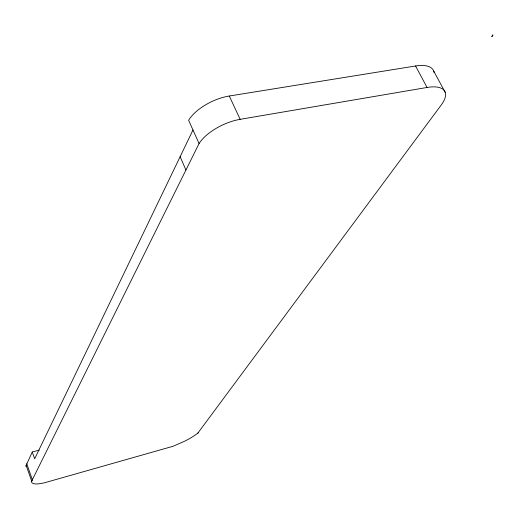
<?xml version="1.0" encoding="UTF-8"?>
<svg xmlns="http://www.w3.org/2000/svg" width="519" height="519" viewBox="0 0 519 519"><rect width="100%" height="100%" fill="white"/><g stroke="black" fill="none" stroke-linecap="round" stroke-linejoin="round"><path stroke-width="0.78" d="M39.288 450.096L32.262 452.004L25.95 465.874A20.079 5.735 -20.4 0 0 26.235 466.711M192.984 130.003L34.676 458.809L32.262 452.004M197.875 433.08L441.345 104.857A38.62 15.576 -28.5 0 0 427.066 87.464L240.154 119.331A35.363 15.966 -25.2 0 0 199.069 143.562L31.678 481.094L26.067 465.147M198.719 432.385L197.544 433.359A33.884 9.16 -22.1 0 1 184.829 441.124L173.048 446.275L44.063 482.91L39.347 483.766A20.176 5.521 -20.5 0 1 31.549 481.801L32.36 479.725L26.729 463.746M185.912 169.979L180.132 156.699M199.069 143.562L188.624 120.278A35.084 16.478 -25.3 0 1 229.281 96.015L415.557 65.978A38.341 16.095 -28.8 0 1 434.098 72.569M433.741 71.168L445.166 92.272M415.557 65.978L427.066 87.464M229.281 96.015L240.154 119.331M492.434 35.156L491.83 36.713L493.05 35.058L492.434 35.156"/></g></svg>
